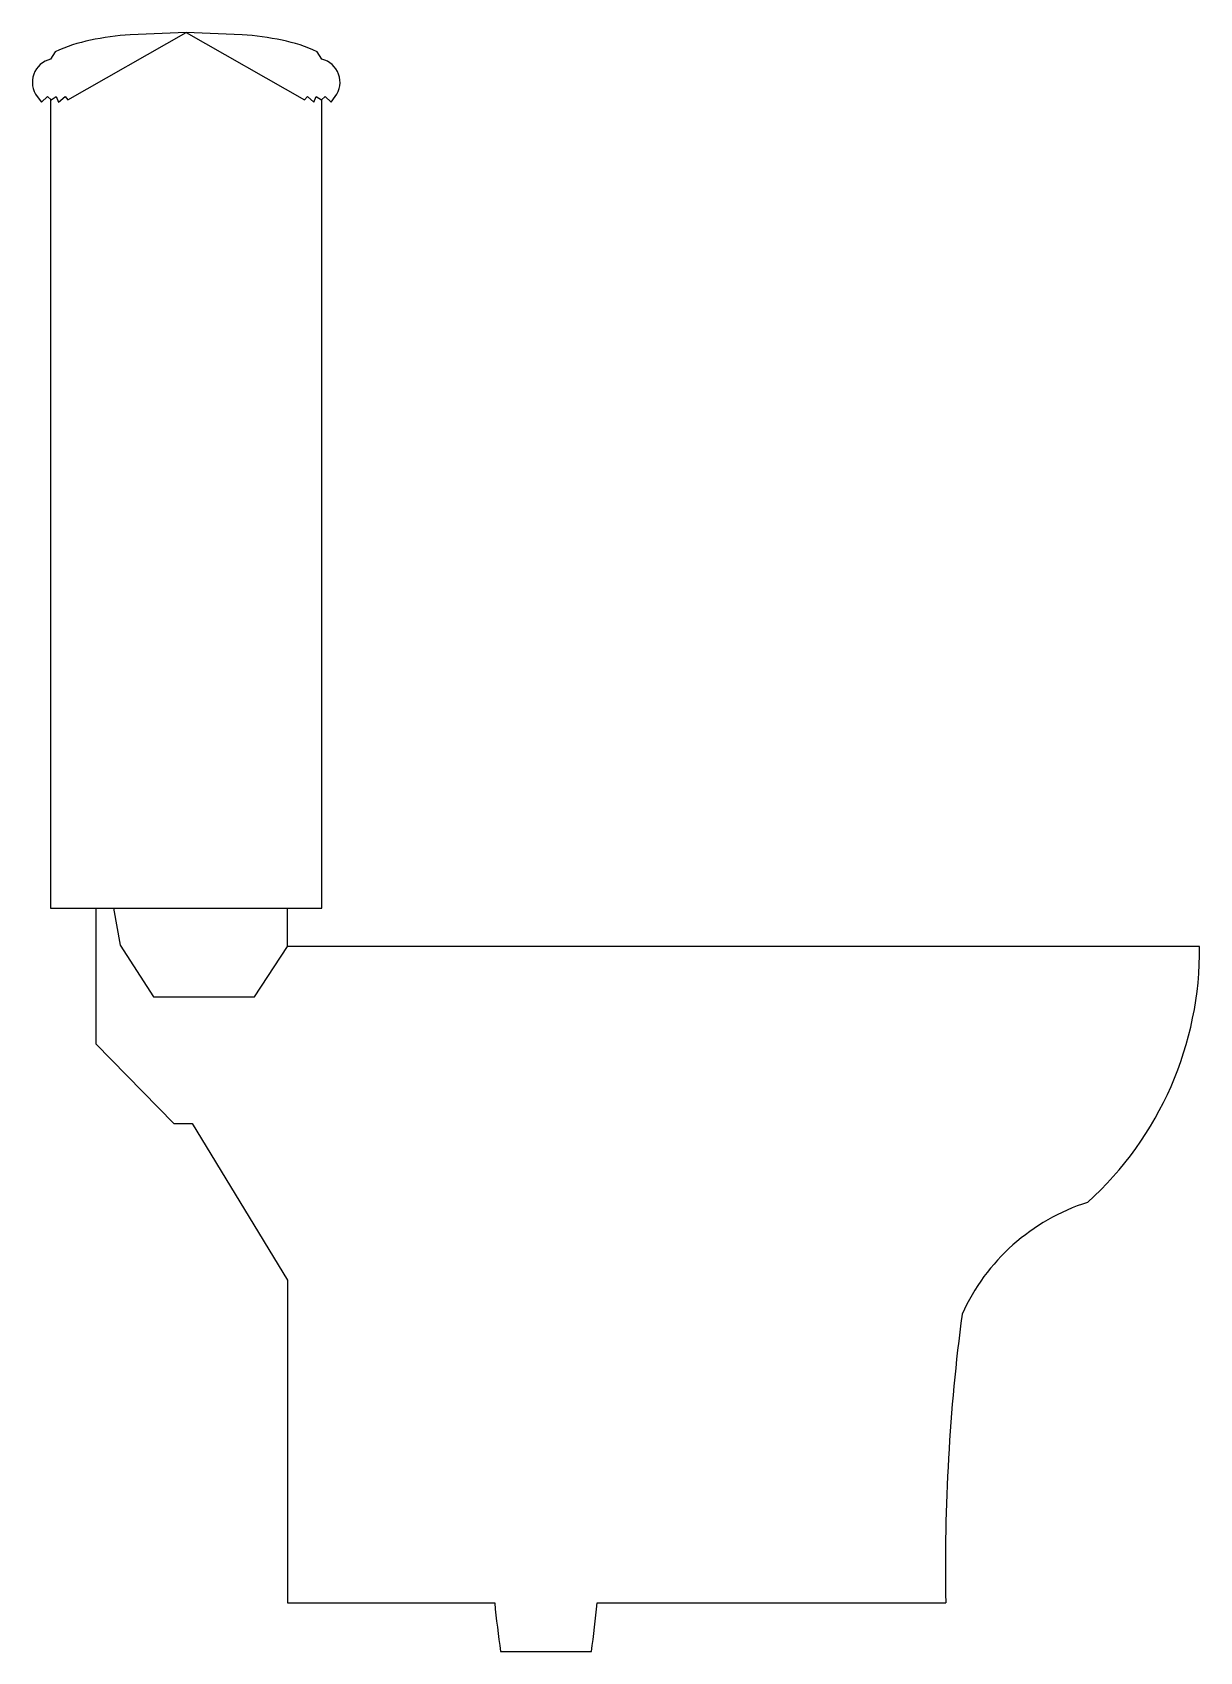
# Model space of a CAD drawing. Header units: metres. Extents: x -0.01 to 0.647, y -0.419 to 0.494.
import ezdxf

# ---------------------------------------------------------------- set-up
doc = ezdxf.new("R2010")
doc.units = ezdxf.units.M

msp = doc.modelspace()

# ---------------------------------------------------------------- linework, layer by layer
for p, q in [((0.0097, 0.45558), (0.07637, 0.49364)), ((0.07637, 0.49364), (0.04486, 0.49235)), ((0.10788, 0.49235), (0.07637, 0.49364)), ((0.07637, 0.49364), (0.14304, 0.45558)), ((0.0026, 0.48264), (0, 0.47851)), ((0.15275, 0.47851), (0.15014, 0.48264)), ((-0.0076, 0.45747), (-0.00524, 0.45433)), ((-0.00524, 0.45433), (-0.00184, 0.45747)), ((-0.00184, 0.45747), (0.00026, 0.45558)), ((0.00026, 0.45558), (0.00315, 0.45747)), ((0.00315, 0.45747), (0.00446, 0.45433)), ((0.00446, 0.45433), (0.00813, 0.45747)), ((0.00813, 0.45747), (0.0097, 0.45558)), ((0.14304, 0.45558), (0.14462, 0.45747)), ((0.14462, 0.45747), (0.14829, 0.45433)), ((0.14829, 0.45433), (0.1496, 0.45747)), ((0.1496, 0.45747), (0.15248, 0.45558)), ((0.15248, 0.45558), (0.15458, 0.45747)), ((0.15458, 0.45747), (0.15799, 0.45433)), ((0.15799, 0.45433), (0.16035, 0.45747)), ((0, 0.45582), (0, 0)), ((0.15275, 0), (0.15275, 0.45582)), ((0, 0), (0.15275, 0)), ((0.0254, 0), (0.0254, -0.07645)), ((0.0354, 0), (0.03907, -0.02077)), ((0.13338, -0.02149), (0.13338, 0)), ((0.03907, -0.02077), (0.05801, -0.05)), ((0.1149, -0.05), (0.13338, -0.02149)), ((0.64718, -0.02149), (0.13338, -0.02149)), ((0.05801, -0.05), (0.1149, -0.05)), ((0.0254, -0.07645), (0.06947, -0.12137)), ((0.06947, -0.12137), (0.07976, -0.12139)), ((0.07976, -0.12139), (0.13338, -0.20954)), ((0.13338, -0.20954), (0.13338, -0.39149)), ((0.13338, -0.39149), (0.25012, -0.39149)), ((0.30791, -0.39149), (0.5042, -0.39149)), ((0.25345, -0.41894), (0.30458, -0.41894))]:
    msp.add_line(p, q)
for centre, radius, start, end in [((0.03857, 0.40742), 0.08337, 101.20251, 115.55419), ((0.06121, 0.29309), 0.19993, 94.68978, 101.20251), ((0.09153, 0.29309), 0.19993, 78.79749, 85.31022), ((0.11418, 0.40742), 0.08337, 64.44581, 78.79749), ((0.0031, 0.4655), 0.01338, 103.39068, 216.86967), ((0.14965, 0.4655), 0.01338, 323.13033, 76.60932), ((0.45508, -0.02338), 0.19212, 312.18229, 0.56551), ((0.61956, -0.27674), 0.11653, 107.72394, 155.6713), ((1.59933, -0.37161), 1.09531, 172.50474, 181.03972), ((0.8994, -0.32669), 0.6525, 185.69934, 188.12784), ((-0.34136, -0.32669), 0.6525, 351.87216, 354.30066)]:
    msp.add_arc(centre, radius, start, end)

doc.saveas('drawing.dxf')
